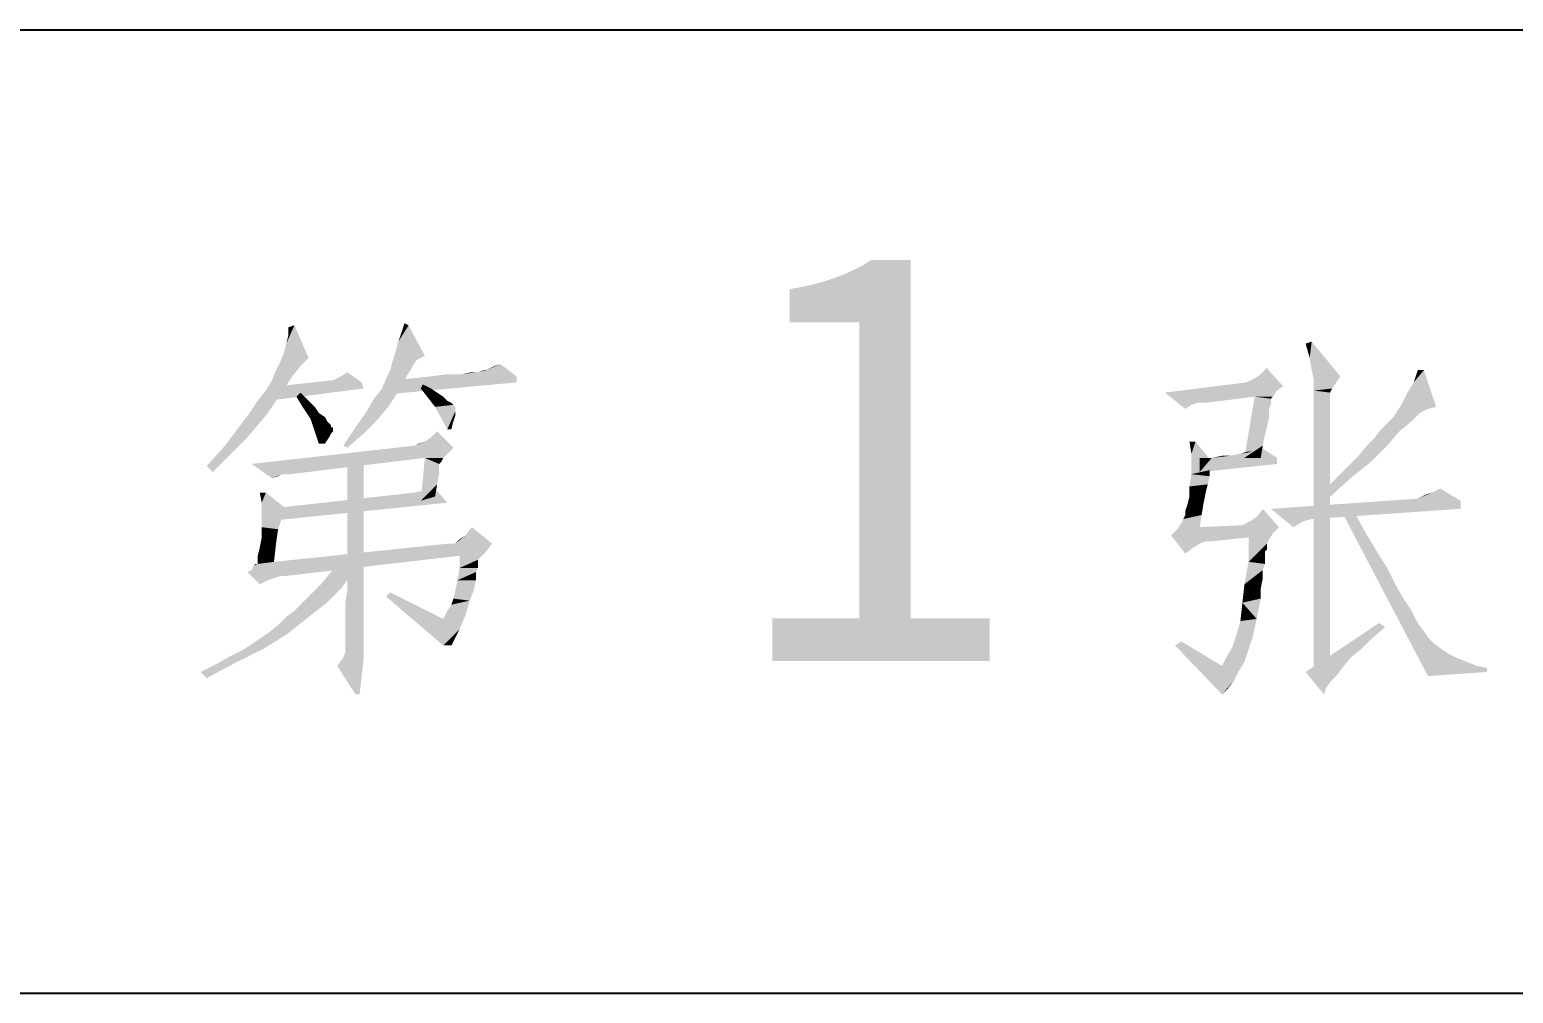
# Model space of a CAD drawing. Header units: millimetres. Extents: x 336 to 634, y 189 to 399.
# Drawn here: x 571.83 to 582.61, y 201.18 to 208.18 of the extents above; entities that cross this region are included whole.
import ezdxf

# ---------------------------------------------------------------- set-up
doc = ezdxf.new("R2010")
doc.units = ezdxf.units.MM

msp = doc.modelspace()

# ---------------------------------------------------------------- linework, layer by layer
at = {"color": 7, "linetype": 'Continuous'}
for p, q in [((448.54993, 208.17685), (628.54993, 208.17685)), ((448.54993, 201.17685), (628.54993, 201.17685))]:
    msp.add_line(p, q, dxfattribs=at)
for points in [[(573.67762, 205.83693), (573.69243, 205.89619), (573.75169, 206.02952)], [(573.67762, 205.83693), (573.75169, 206.02952), (573.8554, 205.79249)], [(573.69243, 205.89619), (573.70725, 205.95545), (573.75169, 206.02952)], [(573.70725, 205.95545), (573.70725, 206.01471), (573.75169, 206.02952)], [(574.47762, 205.8073), (574.50725, 205.911), (574.58132, 206.02952)], [(574.47762, 205.8073), (574.58132, 206.02952), (574.69984, 205.8073)], [(574.58132, 206.02952), (574.50725, 205.911), (574.55169, 206.04434)], [(573.8554, 205.79249), (573.64799, 205.76286), (573.67762, 205.83693)], [(581.12947, 205.79249), (581.09984, 205.89619), (581.14429, 205.911)], [(581.14429, 205.7036), (581.12947, 205.79249), (581.14429, 205.911)], [(581.14429, 205.7036), (581.14429, 205.911), (581.35169, 205.65915)], [(573.73688, 205.65915), (573.58873, 205.62952), (573.61836, 205.7036)], [(573.79614, 205.73323), (573.61836, 205.7036), (573.64799, 205.76286)], [(573.61836, 205.7036), (573.79614, 205.73323), (573.73688, 205.65915)], [(573.64799, 205.76286), (573.8554, 205.79249), (573.79614, 205.73323)], [(574.59614, 205.7036), (574.56651, 205.65915), (574.41836, 205.64434)], [(574.59614, 205.7036), (574.41836, 205.64434), (574.44799, 205.7036)], [(574.61095, 205.73323), (574.44799, 205.7036), (574.4628, 205.76286)], [(574.44799, 205.7036), (574.61095, 205.73323), (574.59614, 205.7036)], [(574.69984, 205.8073), (574.64058, 205.77767), (574.4628, 205.76286)], [(574.69984, 205.8073), (574.4628, 205.76286), (574.47762, 205.8073)], [(574.4628, 205.76286), (574.64058, 205.77767), (574.61095, 205.73323)], [(575.14429, 205.7036), (575.08503, 205.68878), (575.12947, 205.7036)], [(575.36651, 205.65915), (575.08503, 205.68878), (575.14429, 205.7036)], [(575.14429, 205.7036), (575.17392, 205.71841), (575.24799, 205.74804)], [(575.14429, 205.7036), (575.24799, 205.74804), (575.36651, 205.65915)], [(575.17392, 205.71841), (575.20355, 205.73323), (575.24799, 205.74804)], [(580.77392, 205.67397), (580.81836, 205.71841), (580.93688, 205.58508)], [(581.35169, 205.65915), (581.1591, 205.62952), (581.14429, 205.7036)], [(581.79614, 205.45175), (581.84058, 205.54064), (581.9591, 205.7036)], [(581.79614, 205.45175), (581.9591, 205.7036), (582.04799, 205.43693)], [(581.84058, 205.54064), (581.88503, 205.61471), (581.9591, 205.7036)], [(581.9591, 205.7036), (581.88503, 205.61471), (581.91466, 205.7036)], [(573.70725, 205.61471), (573.54429, 205.55545), (573.58873, 205.62952)], [(573.54429, 205.55545), (573.70725, 205.61471), (573.67762, 205.55545)], [(573.58873, 205.62952), (573.73688, 205.65915), (573.70725, 205.61471)], [(574.03318, 205.62952), (574.24058, 205.61471), (573.61836, 205.58508)], [(574.03318, 205.62952), (573.61836, 205.58508), (574.01836, 205.62952)], [(573.61836, 205.58508), (574.24058, 205.61471), (574.2554, 205.57027)], [(574.24058, 205.61471), (574.03318, 205.62952), (574.0628, 205.64434)], [(574.24058, 205.61471), (574.0628, 205.64434), (574.09243, 205.65915)], [(574.09243, 205.65915), (574.13688, 205.68878), (574.24058, 205.61471)], [(574.53688, 205.59989), (574.38873, 205.57027), (574.41836, 205.64434)], [(574.38873, 205.57027), (574.53688, 205.59989), (574.49243, 205.52582)], [(575.36651, 205.61471), (574.40355, 205.52582), (574.4628, 205.62952)], [(574.41836, 205.64434), (574.56651, 205.65915), (574.53688, 205.59989)], [(574.4628, 205.62952), (574.61095, 205.64434), (575.36651, 205.65915)], [(574.4628, 205.62952), (575.36651, 205.65915), (575.36651, 205.61471)], [(575.36651, 205.65915), (574.61095, 205.64434), (574.74429, 205.65915)], [(574.67021, 205.57027), (574.68503, 205.59989), (574.74429, 205.57027)], [(574.96651, 205.67397), (574.74429, 205.65915), (574.8628, 205.67397)], [(575.36651, 205.65915), (574.74429, 205.65915), (574.96651, 205.67397)], [(575.08503, 205.68878), (574.96651, 205.67397), (575.04058, 205.68878)], [(575.36651, 205.65915), (574.96651, 205.67397), (575.08503, 205.68878)], [(580.93688, 205.58508), (580.07762, 205.54064), (580.67021, 205.61471)], [(580.67021, 205.61471), (580.69984, 205.62952), (580.72947, 205.64434)], [(580.93688, 205.58508), (580.67021, 205.61471), (580.72947, 205.64434)], [(580.93688, 205.58508), (580.72947, 205.64434), (580.77392, 205.67397)], [(581.1591, 205.62952), (581.35169, 205.65915), (581.32206, 205.61471)], [(581.32206, 205.61471), (581.1591, 205.55545), (581.1591, 205.62952)], [(581.32206, 205.61471), (581.29243, 205.57026), (581.1591, 205.55545)], [(573.67762, 205.55545), (573.48503, 205.48138), (573.54429, 205.55545)], [(573.48503, 205.48138), (573.67762, 205.55545), (573.61836, 205.48138)], [(574.2554, 205.57027), (573.5591, 205.48138), (573.61836, 205.58508)], [(573.76651, 205.51101), (573.79614, 205.54064), (573.8554, 205.48138)], [(573.8554, 205.48138), (573.81095, 205.43693), (573.76651, 205.51101)], [(574.43318, 205.43693), (574.27021, 205.39249), (574.32947, 205.49619)], [(574.49243, 205.52582), (574.32947, 205.49619), (574.38873, 205.57027)], [(574.32947, 205.49619), (574.49243, 205.52582), (574.43318, 205.43693)], [(574.74429, 205.57027), (574.77392, 205.43693), (574.67021, 205.57027)], [(574.74429, 205.57027), (574.78873, 205.54064), (574.77392, 205.43693)], [(574.78873, 205.54064), (574.83318, 205.51101), (574.77392, 205.43693)], [(574.83318, 205.51101), (574.8628, 205.48138), (574.77392, 205.43693)], [(580.93688, 205.58508), (580.89243, 205.55545), (580.07762, 205.54064)], [(580.72947, 205.511), (580.07762, 205.54064), (580.89243, 205.55545)], [(580.07762, 205.54064), (580.72947, 205.511), (580.31466, 205.46656)], [(580.07762, 205.54064), (580.31466, 205.46656), (580.27021, 205.45175)], [(580.27021, 205.45175), (580.22577, 205.42212), (580.07762, 205.54064)], [(580.34429, 205.46656), (580.31466, 205.46656), (580.72947, 205.511)], [(580.34429, 205.46656), (580.72947, 205.511), (580.37392, 205.46656)], [(580.84799, 205.49619), (580.6554, 205.06656), (580.72947, 205.511)], [(580.84799, 205.49619), (580.84799, 205.46656), (580.6554, 205.06656)], [(580.72947, 205.511), (580.89243, 205.55545), (580.8628, 205.511)], [(580.72947, 205.511), (580.8628, 205.511), (580.84799, 205.49619)], [(581.1591, 205.55545), (581.29243, 205.57026), (581.27762, 205.54064)], [(581.27762, 205.54064), (581.1591, 203.48137), (581.1591, 205.55545)], [(581.27762, 205.54064), (581.27762, 205.511), (581.1591, 203.48137)], [(581.27762, 205.511), (581.27762, 205.49619), (581.1591, 203.48137)], [(581.27762, 205.49619), (581.27762, 205.46656), (581.1591, 203.48137)], [(573.5591, 205.39249), (573.48503, 205.3036), (573.33688, 205.27397)], [(573.5591, 205.39249), (573.33688, 205.27397), (573.42577, 205.39249)], [(573.61836, 205.48138), (573.42577, 205.39249), (573.48503, 205.48138)], [(573.42577, 205.39249), (573.61836, 205.48138), (573.5591, 205.39249)], [(573.81095, 205.43693), (573.8554, 205.48138), (573.89984, 205.43693)], [(573.89984, 205.43693), (573.87021, 205.34804), (573.81095, 205.43693)], [(573.89984, 205.43693), (573.92947, 205.39249), (573.87021, 205.34804)], [(573.92947, 205.39249), (573.97392, 205.36286), (573.87021, 205.34804)], [(574.3591, 205.34804), (574.19614, 205.28878), (574.27021, 205.39249)], [(574.27021, 205.39249), (574.43318, 205.43693), (574.3591, 205.34804)], [(574.8628, 205.48138), (574.89243, 205.46656), (574.77392, 205.43693)], [(574.89243, 205.46656), (574.90725, 205.45175), (574.77392, 205.43693)], [(574.77392, 205.43693), (574.90725, 205.45175), (574.92206, 205.43693)], [(574.92206, 205.43693), (574.8628, 205.27397), (574.77392, 205.43693)], [(574.92206, 205.43693), (574.92206, 205.42212), (574.8628, 205.27397)], [(574.92206, 205.42212), (574.92206, 205.4073), (574.8628, 205.27397)], [(574.92206, 205.4073), (574.92206, 205.37767), (574.8628, 205.27397)], [(580.84799, 205.46656), (580.84799, 205.45175), (580.6554, 205.06656)], [(580.84799, 205.45175), (580.83318, 205.42212), (580.6554, 205.06656)], [(580.83318, 205.42212), (580.83318, 205.39249), (580.6554, 205.06656)], [(580.83318, 205.39249), (580.83318, 205.34804), (580.6554, 205.06656)], [(581.27762, 205.46656), (581.27762, 205.42212), (581.1591, 203.48137)], [(581.27762, 205.42212), (581.27762, 205.36286), (581.1591, 203.48137)], [(582.04799, 205.43693), (581.73688, 205.36286), (581.79614, 205.45175)], [(582.04799, 205.43693), (581.98873, 205.42212), (581.73688, 205.36286)], [(581.98873, 205.42212), (581.92947, 205.39249), (581.73688, 205.36286)], [(581.73688, 205.36286), (581.92947, 205.39249), (581.87021, 205.33323)], [(573.39614, 205.19989), (573.24799, 205.15545), (573.33688, 205.27397)], [(573.33688, 205.27397), (573.48503, 205.3036), (573.39614, 205.19989)], [(573.87021, 205.34804), (573.97392, 205.36286), (573.98873, 205.33323)], [(573.98873, 205.33323), (573.89984, 205.25915), (573.87021, 205.34804)], [(573.98873, 205.33323), (574.01836, 205.3036), (573.89984, 205.25915)], [(574.01836, 205.3036), (574.01836, 205.28878), (573.89984, 205.25915)], [(574.01836, 205.28878), (574.03318, 205.28878), (573.89984, 205.25915)], [(573.89984, 205.25915), (574.03318, 205.28878), (574.03318, 205.25915)], [(574.2554, 205.24434), (574.10725, 205.15545), (574.19614, 205.28878)], [(574.19614, 205.28878), (574.3591, 205.34804), (574.2554, 205.24434)], [(574.92206, 205.37767), (574.90725, 205.33323), (574.8628, 205.27397)], [(574.8628, 205.27397), (574.90725, 205.33323), (574.89243, 205.27397)], [(580.83318, 205.34804), (580.81836, 205.28878), (580.6554, 205.06656)], [(580.81836, 205.28878), (580.80355, 205.22952), (580.6554, 205.06656)], [(581.27762, 205.36286), (581.27762, 205.3036), (581.1591, 203.48137)], [(581.27762, 205.3036), (581.27762, 205.21471), (581.1591, 203.48137)], [(581.78132, 205.25915), (581.60355, 205.21471), (581.64799, 205.27397)], [(581.64799, 205.27397), (581.69243, 205.31841), (581.87021, 205.33323)], [(581.64799, 205.27397), (581.87021, 205.33323), (581.78132, 205.25915)], [(581.87021, 205.33323), (581.69243, 205.31841), (581.73688, 205.36286)], [(573.24799, 205.15545), (573.39614, 205.19989), (573.27762, 205.08138)], [(574.03318, 205.25915), (573.92947, 205.17026), (573.89984, 205.25915)], [(574.03318, 205.25915), (574.01836, 205.24434), (573.92947, 205.17026)], [(574.01836, 205.24434), (574.00355, 205.21471), (573.92947, 205.17026)], [(573.92947, 205.17026), (574.00355, 205.21471), (573.97392, 205.17026)], [(574.10725, 205.15545), (574.2554, 205.24434), (574.13688, 205.14063)], [(574.62577, 205.15545), (574.6554, 205.17026), (574.69984, 205.18508)], [(574.90725, 205.14063), (574.62577, 205.15545), (574.69984, 205.18508)], [(574.90725, 205.14063), (574.69984, 205.18508), (574.74429, 205.21471)], [(574.74429, 205.21471), (574.78873, 205.25915), (574.90725, 205.14063)], [(580.29984, 205.18508), (580.27021, 205.09619), (580.2554, 205.18508)], [(580.27021, 205.09619), (580.29984, 205.18508), (580.41836, 205.03693)], [(580.80355, 205.22952), (580.78873, 205.15545), (580.6554, 205.06656)], [(581.27762, 205.21471), (581.27762, 205.11101), (581.1591, 203.48137)], [(581.54429, 205.15545), (581.60355, 205.21471), (581.78132, 205.25915)], [(581.54429, 205.15545), (581.78132, 205.25915), (581.69243, 205.15545)], [(573.27762, 205.08138), (573.11466, 205.0073), (573.24799, 205.15545)], [(573.11466, 205.0073), (573.27762, 205.08138), (573.1591, 204.96286)], [(574.90725, 205.14063), (573.44058, 205.02212), (574.62577, 205.15545)], [(574.90725, 205.14063), (574.8628, 205.09619), (573.44058, 205.02212)], [(574.8628, 205.09619), (574.69984, 205.06656), (573.44058, 205.02212)], [(573.6628, 204.94804), (573.44058, 205.02212), (574.69984, 205.06656)], [(573.69243, 204.94804), (573.6628, 204.94804), (574.69984, 205.06656)], [(573.69243, 204.94804), (574.69984, 205.06656), (573.72206, 204.94804)], [(574.80355, 205.02212), (574.67021, 204.75545), (574.69984, 205.06656)], [(574.69984, 205.06656), (574.8628, 205.09619), (574.83318, 205.06656)], [(574.69984, 205.06656), (574.83318, 205.06656), (574.80355, 205.02212)], [(574.83318, 205.06656), (574.81836, 205.03693), (574.80355, 205.02212)], [(580.41836, 205.03693), (580.27021, 205.02212), (580.27021, 205.09619)], [(580.89243, 205.06656), (580.89243, 205.02212), (580.32947, 204.96286)], [(580.41836, 205.06656), (580.89243, 205.06656), (580.32947, 204.96286)], [(580.41836, 205.06656), (580.32947, 204.96286), (580.32947, 205.06656)], [(580.55169, 205.08138), (580.41836, 205.06656), (580.49243, 205.08138)], [(580.89243, 205.06656), (580.41836, 205.06656), (580.55169, 205.08138)], [(580.55169, 205.08138), (580.62577, 205.09619), (580.71466, 205.11101)], [(580.89243, 205.06656), (580.55169, 205.08138), (580.71466, 205.11101)], [(580.71466, 205.11101), (580.62577, 205.09619), (580.67021, 205.11101)], [(580.6554, 205.06656), (580.78873, 205.15545), (580.77392, 205.06656)], [(580.89243, 205.06656), (580.71466, 205.11101), (580.74429, 205.12582)], [(580.74429, 205.12582), (580.77392, 205.14063), (580.89243, 205.06656)], [(581.27762, 205.11101), (581.27762, 204.99249), (581.1591, 203.48137)], [(581.57392, 205.03693), (581.41095, 205.0073), (581.48503, 205.08138)], [(581.69243, 205.15545), (581.48503, 205.08138), (581.54429, 205.15545)], [(581.48503, 205.08138), (581.69243, 205.15545), (581.57392, 205.03693)], [(573.6628, 204.94804), (573.58873, 204.91841), (573.44058, 205.02212)], [(574.12206, 203.92582), (574.13688, 204.1036), (574.2554, 205.05175)], [(574.12206, 203.85175), (574.12206, 203.92582), (574.2554, 205.05175)], [(574.12206, 203.79249), (574.12206, 203.85175), (574.2554, 205.05175)], [(574.12206, 203.74804), (574.12206, 203.79249), (574.2554, 205.05175)], [(574.12206, 203.7036), (574.12206, 203.74804), (574.2554, 205.05175)], [(574.12206, 203.67397), (574.12206, 203.7036), (574.2554, 205.05175)], [(574.12206, 203.65915), (574.12206, 203.67397), (574.2554, 205.05175)], [(574.12206, 203.65915), (574.2554, 205.05175), (574.2554, 203.61471)], [(574.2554, 205.05175), (574.13688, 204.88878), (574.13688, 205.05175)], [(574.13688, 204.72582), (574.13688, 204.88878), (574.2554, 205.05175)], [(574.13688, 204.57767), (574.13688, 204.72582), (574.2554, 205.05175)], [(574.13688, 204.44434), (574.13688, 204.57767), (574.2554, 205.05175)], [(574.13688, 204.32582), (574.13688, 204.44434), (574.2554, 205.05175)], [(574.13688, 204.2073), (574.13688, 204.32582), (574.2554, 205.05175)], [(574.13688, 204.1036), (574.13688, 204.2073), (574.2554, 205.05175)], [(574.80355, 205.02212), (574.80355, 204.99249), (574.67021, 204.75545)], [(574.80355, 204.99249), (574.80355, 204.94804), (574.67021, 204.75545)], [(580.27021, 205.02212), (580.41836, 205.03693), (580.41836, 205.0073)], [(580.41836, 205.0073), (580.27021, 204.94804), (580.27021, 205.02212)], [(580.41836, 205.0073), (580.40355, 204.97767), (580.27021, 204.94804)], [(580.27021, 204.94804), (580.40355, 204.97767), (580.40355, 204.93323)], [(581.27762, 204.99249), (581.27762, 204.85915), (581.1591, 203.48137)], [(581.32206, 204.91841), (581.41095, 205.0073), (581.57392, 205.03693)], [(581.32206, 204.91841), (581.57392, 205.03693), (581.42577, 204.91841)], [(573.6628, 204.94804), (573.63318, 204.93323), (573.58873, 204.91841)], [(574.80355, 204.94804), (574.78873, 204.87397), (574.67021, 204.75545)], [(574.78873, 204.87397), (574.77392, 204.78508), (574.67021, 204.75545)], [(574.69984, 204.82952), (574.77392, 204.84434), (574.8628, 204.74063)], [(580.40355, 204.93323), (580.2554, 204.85915), (580.27021, 204.94804)], [(580.40355, 204.93323), (580.38873, 204.87397), (580.2554, 204.85915)], [(580.2554, 204.85915), (580.38873, 204.87397), (580.37392, 204.81471)], [(580.37392, 204.81471), (580.2554, 204.78508), (580.2554, 204.85915)], [(581.27762, 204.85915), (581.27762, 204.711), (581.1591, 203.48137)], [(581.42577, 204.91841), (581.23318, 204.82952), (581.32206, 204.91841)], [(581.23318, 204.82952), (581.42577, 204.91841), (581.2628, 204.77027)], [(582.01836, 204.81471), (582.07762, 204.84434), (582.22577, 204.75545)], [(573.54429, 204.81471), (573.51466, 204.74063), (573.49984, 204.81471)], [(573.51466, 204.74063), (573.54429, 204.81471), (573.69243, 204.69619)], [(573.69243, 204.69619), (573.51466, 204.65175), (573.51466, 204.74063)], [(574.8628, 204.74063), (573.5591, 204.69619), (574.62577, 204.81471)], [(573.5591, 204.69619), (574.8628, 204.74063), (573.5591, 204.6073)], [(574.8628, 204.74063), (574.62577, 204.81471), (574.69984, 204.82952)], [(580.22577, 204.68138), (580.24058, 204.72582), (580.3591, 204.74063)], [(580.22577, 204.65175), (580.22577, 204.68138), (580.3591, 204.74063)], [(580.22577, 204.65175), (580.3591, 204.74063), (580.34429, 204.65175)], [(580.3591, 204.74063), (580.24058, 204.72582), (580.2554, 204.78508)], [(580.2554, 204.78508), (580.37392, 204.81471), (580.3591, 204.74063)], [(582.22577, 204.75545), (580.84799, 204.69619), (581.91466, 204.77027)], [(580.84799, 204.69619), (582.22577, 204.75545), (582.22577, 204.69619)], [(581.91466, 204.77027), (581.94429, 204.78508), (582.01836, 204.81471)], [(582.22577, 204.75545), (581.91466, 204.77027), (582.01836, 204.81471)], [(581.94429, 204.78508), (581.97392, 204.79989), (582.01836, 204.81471)], [(573.51466, 204.65175), (573.69243, 204.69619), (573.6628, 204.63693)], [(573.6628, 204.63693), (573.51466, 204.56286), (573.51466, 204.65175)], [(573.51466, 204.56286), (573.6628, 204.63693), (573.63318, 204.54804)], [(580.19614, 204.59249), (580.21095, 204.62212), (580.34429, 204.65175)], [(580.19614, 204.59249), (580.34429, 204.65175), (580.32947, 204.56286)], [(580.34429, 204.65175), (580.21095, 204.62212), (580.22577, 204.65175)], [(580.90725, 204.56286), (580.69984, 204.6073), (580.74429, 204.63693)], [(580.74429, 204.63693), (580.78873, 204.69619), (580.90725, 204.56286)], [(580.84799, 204.69619), (582.22577, 204.69619), (581.14429, 204.62212)], [(580.84799, 204.69619), (581.14429, 204.62212), (581.08503, 204.6073)], [(581.08503, 204.6073), (581.01095, 204.56286), (580.84799, 204.69619)], [(581.27762, 204.711), (581.27762, 204.54804), (581.1591, 203.48137)], [(581.44058, 204.69619), (581.98873, 203.48137), (581.35169, 204.69619)], [(581.44058, 204.69619), (581.52947, 204.53323), (581.98873, 203.48137)], [(573.63318, 204.54804), (573.51466, 204.48878), (573.51466, 204.56286)], [(573.51466, 204.48878), (573.63318, 204.54804), (573.61836, 204.44434)], [(574.99614, 204.5036), (575.04058, 204.56286), (575.18873, 204.44434)], [(580.8628, 204.51841), (580.12206, 204.5036), (580.16651, 204.54804)], [(580.68503, 204.48878), (580.12206, 204.5036), (580.8628, 204.51841)], [(580.32947, 204.56286), (580.16651, 204.54804), (580.19614, 204.59249)], [(580.32947, 204.56286), (580.90725, 204.56286), (580.16651, 204.54804)], [(580.16651, 204.54804), (580.90725, 204.56286), (580.8628, 204.51841)], [(580.90725, 204.56286), (580.32947, 204.56286), (580.64058, 204.57767)], [(580.64058, 204.57767), (580.67021, 204.59249), (580.69984, 204.6073)], [(580.90725, 204.56286), (580.64058, 204.57767), (580.69984, 204.6073)], [(580.68503, 204.48878), (580.8628, 204.51841), (580.83318, 204.47397)], [(581.27762, 204.54804), (581.27762, 204.37026), (581.1591, 203.48137)], [(581.52947, 204.53323), (581.61836, 204.38508), (581.98873, 203.48137)], [(573.48503, 204.35545), (573.49984, 204.41471), (573.61836, 204.44434)], [(573.48503, 204.32582), (573.48503, 204.35545), (573.61836, 204.44434)], [(573.48503, 204.32582), (573.61836, 204.44434), (573.60355, 204.311)], [(573.61836, 204.44434), (573.49984, 204.41471), (573.51466, 204.48878)], [(575.18873, 204.44434), (575.14429, 204.38508), (573.60355, 204.311)], [(574.92206, 204.44434), (575.18873, 204.44434), (573.60355, 204.311)], [(574.92206, 204.44434), (573.60355, 204.311), (574.87762, 204.44434)], [(574.92206, 204.44434), (574.95169, 204.47397), (574.99614, 204.5036)], [(575.18873, 204.44434), (574.92206, 204.44434), (574.99614, 204.5036)], [(580.12206, 204.5036), (580.68503, 204.48878), (580.37392, 204.45915)], [(580.12206, 204.5036), (580.37392, 204.45915), (580.32947, 204.44434)], [(580.12206, 204.5036), (580.32947, 204.44434), (580.28503, 204.41471)], [(580.28503, 204.41471), (580.22577, 204.37026), (580.12206, 204.5036)], [(580.37392, 204.45915), (580.68503, 204.48878), (580.40355, 204.45915)], [(580.83318, 204.47397), (580.68503, 204.311), (580.68503, 204.48878)], [(580.83318, 204.47397), (580.81836, 204.44434), (580.68503, 204.311)], [(580.81836, 204.44434), (580.81836, 204.41471), (580.68503, 204.311)], [(580.81836, 204.41471), (580.81836, 204.39989), (580.68503, 204.311)], [(573.41095, 204.23693), (573.44058, 204.25175), (574.95169, 204.35545)], [(573.64799, 204.2073), (573.41095, 204.23693), (574.95169, 204.35545)], [(573.44058, 204.25175), (573.4554, 204.28138), (574.95169, 204.35545)], [(573.4554, 204.28138), (573.48503, 204.29619), (574.95169, 204.35545)], [(573.48503, 204.29619), (573.60355, 204.311), (574.95169, 204.35545)], [(573.60355, 204.311), (573.48503, 204.29619), (573.48503, 204.32582)], [(575.14429, 204.38508), (574.95169, 204.35545), (573.60355, 204.311)], [(573.64799, 204.2073), (574.95169, 204.35545), (573.67762, 204.2073)], [(574.22577, 204.32582), (574.01836, 204.23693), (574.07762, 204.32582)], [(574.01836, 204.23693), (574.22577, 204.32582), (574.16651, 204.22212)], [(574.95169, 204.35545), (575.14429, 204.38508), (575.11466, 204.35545)], [(575.11466, 204.35545), (575.08503, 204.32582), (574.95169, 204.26656)], [(575.11466, 204.35545), (574.95169, 204.26656), (574.95169, 204.35545)], [(575.08503, 204.32582), (575.08503, 204.29619), (574.95169, 204.26656)], [(580.80355, 204.29619), (580.6554, 204.14804), (580.68503, 204.311)], [(580.81836, 204.39989), (580.80355, 204.38508), (580.68503, 204.311)], [(580.80355, 204.38508), (580.80355, 204.34063), (580.68503, 204.311)], [(580.68503, 204.311), (580.80355, 204.34063), (580.80355, 204.29619)], [(581.27762, 204.37026), (581.27762, 204.19249), (581.1591, 203.48137)], [(581.61836, 204.38508), (581.69243, 204.26656), (581.98873, 203.48137)], [(573.41095, 204.23693), (573.64799, 204.2073), (573.60355, 204.19249)], [(573.41095, 204.23693), (573.60355, 204.19249), (573.5591, 204.17767)], [(573.5591, 204.17767), (573.49984, 204.14804), (573.41095, 204.23693)], [(573.48503, 204.29619), (573.4554, 204.28138), (573.47021, 204.29619)], [(574.16651, 204.22212), (573.94429, 204.14804), (574.01836, 204.23693)], [(573.94429, 204.14804), (574.16651, 204.22212), (574.09243, 204.11841)], [(575.08503, 204.26656), (575.07021, 204.23693), (574.93688, 204.17767)], [(575.08503, 204.26656), (574.93688, 204.17767), (574.95169, 204.26656)], [(574.93688, 204.17767), (575.07021, 204.23693), (575.07021, 204.17767)], [(574.95169, 204.26656), (575.08503, 204.29619), (575.08503, 204.26656)], [(580.80355, 204.29619), (580.78873, 204.25175), (580.6554, 204.14804)], [(580.78873, 204.25175), (580.78873, 204.19249), (580.6554, 204.14804)], [(581.69243, 204.26656), (581.75169, 204.14804), (581.98873, 203.48137)], [(574.09243, 204.11841), (573.8554, 204.05915), (573.94429, 204.14804)], [(573.8554, 204.05915), (574.09243, 204.11841), (573.98873, 204.01471)], [(574.12206, 203.92582), (574.12206, 204.01471), (574.13688, 204.1036)], [(574.41836, 204.05915), (574.44799, 204.08878), (574.83318, 203.89619)], [(575.0554, 204.1036), (574.90725, 204.04434), (574.92206, 204.1036)], [(574.90725, 204.04434), (575.0554, 204.1036), (575.02577, 204.02952)], [(575.07021, 204.17767), (574.92206, 204.1036), (574.93688, 204.17767)], [(574.92206, 204.1036), (575.07021, 204.17767), (575.0554, 204.1036)], [(580.77392, 204.11841), (580.64058, 204.01471), (580.6554, 204.14804)], [(580.77392, 204.11841), (580.77392, 204.04434), (580.64058, 204.01471)], [(580.6554, 204.14804), (580.78873, 204.19249), (580.77392, 204.11841)], [(581.27762, 204.19249), (581.27762, 203.98508), (581.1591, 203.48137)], [(581.75169, 204.14804), (581.81095, 204.04434), (581.98873, 203.48137)], [(573.69243, 203.911), (573.75169, 203.95545), (573.98873, 204.01471)], [(573.69243, 203.911), (573.98873, 204.01471), (573.8554, 203.911)], [(573.98873, 204.01471), (573.75169, 203.95545), (573.8554, 204.05915)], [(574.83318, 203.89619), (574.83318, 203.7036), (574.41836, 204.05915)], [(574.84799, 203.92582), (574.8628, 203.95545), (575.02577, 204.02952)], [(574.84799, 203.92582), (575.02577, 204.02952), (574.99614, 203.92582)], [(574.8628, 203.95545), (574.89243, 203.99989), (575.02577, 204.02952)], [(575.02577, 204.02952), (574.89243, 203.99989), (574.90725, 204.04434)], [(580.74429, 203.89619), (580.62577, 203.88138), (580.64058, 204.01471)], [(580.64058, 204.01471), (580.77392, 204.04434), (580.74429, 203.89619)], [(581.27762, 203.98508), (581.27762, 203.76286), (581.1591, 203.48137)], [(581.81095, 204.04434), (581.87021, 203.95545), (581.98873, 203.48137)], [(573.5591, 203.79249), (573.63318, 203.85175), (573.8554, 203.911)], [(573.5591, 203.79249), (573.8554, 203.911), (573.70725, 203.79249)], [(573.8554, 203.911), (573.63318, 203.85175), (573.69243, 203.911)], [(574.99614, 203.92582), (574.83318, 203.89619), (574.84799, 203.92582)], [(574.83318, 203.89619), (574.99614, 203.92582), (574.95169, 203.82212)], [(574.83318, 203.89619), (574.95169, 203.82212), (574.83318, 203.7036)], [(580.59614, 203.77767), (580.62577, 203.88138), (580.74429, 203.89619)], [(580.59614, 203.77767), (580.74429, 203.89619), (580.71466, 203.76286)], [(581.87021, 203.95545), (581.91466, 203.86656), (581.98873, 203.48137)], [(573.70725, 203.79249), (573.47021, 203.73323), (573.5591, 203.79249)], [(573.47021, 203.73323), (573.70725, 203.79249), (573.54429, 203.68878)], [(574.83318, 203.7036), (574.95169, 203.82212), (574.89243, 203.7036)], [(580.71466, 203.76286), (580.56651, 203.68878), (580.59614, 203.77767)], [(580.56651, 203.68878), (580.71466, 203.76286), (580.68503, 203.67397)], [(581.67762, 203.83693), (581.09984, 203.511), (581.63318, 203.86656)], [(581.67762, 203.83693), (581.57392, 203.74804), (581.09984, 203.511)], [(581.27762, 203.76286), (581.27762, 203.54063), (581.1591, 203.48137)], [(581.91466, 203.86656), (581.9591, 203.8073), (581.98873, 203.48137)], [(581.9591, 203.8073), (581.98873, 203.76286), (581.98873, 203.48137)], [(581.98873, 203.76286), (582.03318, 203.71841), (581.98873, 203.48137)], [(573.29243, 203.62952), (573.38132, 203.67397), (573.54429, 203.68878)], [(573.29243, 203.62952), (573.54429, 203.68878), (573.33688, 203.58508)], [(573.54429, 203.68878), (573.38132, 203.67397), (573.47021, 203.73323)], [(574.2554, 203.61471), (574.10725, 203.61471), (574.12206, 203.65915)], [(580.15169, 203.7036), (580.19614, 203.73323), (580.49243, 203.55545)], [(580.49243, 203.55545), (580.49243, 203.34804), (580.15169, 203.7036)], [(580.68503, 203.67397), (580.52206, 203.61471), (580.56651, 203.68878)], [(580.52206, 203.61471), (580.68503, 203.67397), (580.6554, 203.58508)], [(581.57392, 203.74804), (581.49984, 203.67397), (581.09984, 203.511)], [(581.49984, 203.67397), (581.42577, 203.61471), (581.09984, 203.511)], [(582.03318, 203.71841), (582.09243, 203.67397), (581.98873, 203.48137)], [(582.09243, 203.67397), (582.13688, 203.64434), (581.98873, 203.48137)], [(573.07021, 203.511), (573.18873, 203.57026), (573.33688, 203.58508)], [(573.07021, 203.511), (573.33688, 203.58508), (573.11466, 203.46656)], [(573.33688, 203.58508), (573.18873, 203.57026), (573.29243, 203.62952)], [(574.2554, 203.61471), (574.0628, 203.55545), (574.10725, 203.61471)], [(574.19614, 203.34804), (574.0628, 203.55545), (574.2554, 203.61471)], [(574.19614, 203.34804), (574.2554, 203.61471), (574.22577, 203.34804)], [(580.6554, 203.58508), (580.49243, 203.55545), (580.52206, 203.61471)], [(580.49243, 203.55545), (580.6554, 203.58508), (580.61095, 203.511)], [(580.49243, 203.55545), (580.61095, 203.511), (580.49243, 203.34804)], [(581.42577, 203.61471), (581.36651, 203.54063), (581.09984, 203.511)], [(582.13688, 203.64434), (582.19614, 203.61471), (581.98873, 203.48137)], [(582.19614, 203.61471), (582.27021, 203.58508), (581.98873, 203.48137)], [(582.27021, 203.58508), (582.34429, 203.55545), (581.98873, 203.48137)], [(582.34429, 203.55545), (582.41836, 203.54063), (581.98873, 203.48137)], [(580.61095, 203.511), (580.58132, 203.45175), (580.49243, 203.34804)], [(580.58132, 203.45175), (580.53688, 203.39249), (580.49243, 203.34804)], [(581.09984, 203.511), (581.36651, 203.54063), (581.32206, 203.48137)], [(581.09984, 203.511), (581.32206, 203.48137), (581.27762, 203.43693)], [(581.09984, 203.511), (581.27762, 203.43693), (581.24799, 203.39249)], [(581.24799, 203.39249), (581.23318, 203.34804), (581.09984, 203.511)], [(582.41836, 203.54063), (582.41836, 203.511), (581.98873, 203.48137)]]:
    msp.add_solid(points, dxfattribs=at)

# ---------------------------------------------------------------- texts
at = {"lineweight": 0, "insert": (576.9599, 206.59057), "char_height": 3, "width": 73.9905417, "attachment_point": 1}
msp.add_mtext('{\\C5;1}', dxfattribs=at)

doc.saveas('drawing.dxf')
